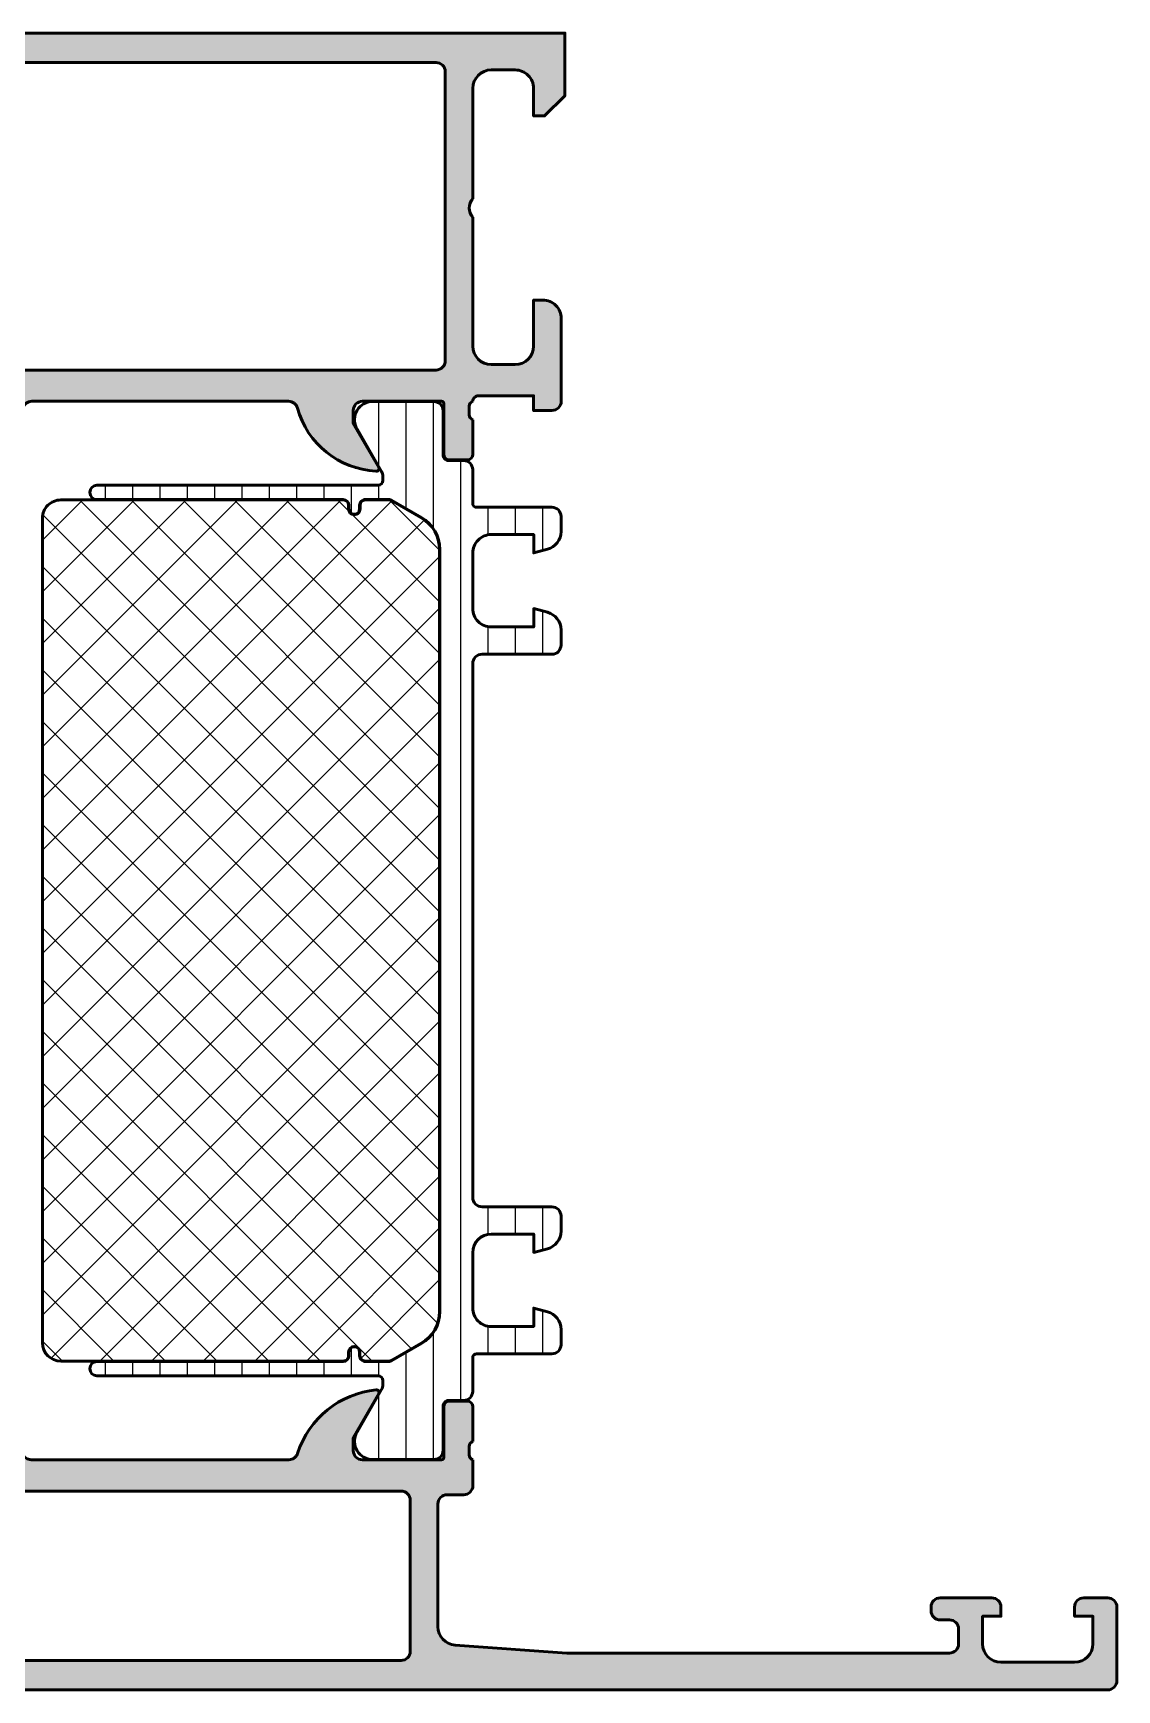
# Model space of a CAD drawing. Extents: x 0 to 104, y 0 to 90.
# Drawn here: x 45.1 to 104, y 0 to 90 of the extents above; entities that cross this region are included whole.
import ezdxf

# ---------------------------------------------------------------- set-up
doc = ezdxf.new("R2010")
doc.units = 0
for name, color, linetype, lineweight in [('0S-Alu contour', 7, 'Continuous', 50), ('0S-Alu hatch', 252, 'Continuous', 25), ('0S-Plastic contour', 254, 'Continuous', 50), ('0S-Plastic hatch', 253, 'Continuous', 25), ('0S-PT contour', 91, 'Continuous', 50), ('0S-PT hatch', 103, 'Continuous', 25)]:
    doc.layers.add(name, color=color, linetype=linetype, lineweight=lineweight)

# ---------------------------------------------------------------- blocks, each defined once
blk = doc.blocks.new('445130__E653AF47_C448_4871_BC06_A91FB0F32772_')
at = {"layer": '0S-Alu hatch'}
h = blk.add_hatch(color=256, dxfattribs=at)
edge = h.paths.add_edge_path()
edge.add_line((36.90000000000001, 10.1), (36.89999999999999, 3.431119203401296))
edge.add_ellipse((35.89999999999999, 3.431119203401299), major_axis=(-1, 0), ratio=1, start_angle=94.08561677997488, end_angle=180, ccw=False)
edge.add_line((35.9712470499879, 2.433660503570564), (29.9, 2))
edge.add_line((29.9, 2), (9.100000000000001, 1.999999999999999))
edge.add_ellipse((9.1, 2.499999999999999), major_axis=(-0.4999999999999999, 0), ratio=1, start_angle=0, end_angle=90.00000000000023, ccw=False)
edge.add_line((8.6, 2.499999999999999), (8.6, 3.299999999999998))
edge.add_ellipse((9.100000000000001, 3.299999999999998), major_axis=(-0.5000000000000018, 0), ratio=1, start_angle=269.99999999999983, end_angle=360, ccw=False)
edge.add_line((9.100000000000003, 3.799999999999999), (9.599999999999998, 3.799999999999998))
edge.add_arc((9.599999999999998, 4.299999999999998), 0.5, 270, 360)
edge.add_line((10.1, 4.299999999999998), (10.1, 4.499999999999997))
edge.add_arc((9.600000000000001, 4.5), 0.4999999999999983, 0, 90)
edge.add_line((9.600000000000001, 4.999999999999999), (6.8, 4.999999999999999))
edge.add_arc((6.799999999999999, 4.5), 0.4999999999999992, 89.99999999999991, 180)
edge.add_line((6.3, 4.5), (6.300000000000001, 3.999999999999999))
edge.add_line((6.300000000000001, 3.999999999999999), (7.300000000000001, 3.999999999999999))
edge.add_line((7.300000000000001, 3.999999999999999), (7.300000000000001, 2.499999999999997))
edge.add_ellipse((6.300000000000003, 2.499999999999998), major_axis=(-0.9999999999999982, 0), ratio=1, start_angle=90, end_angle=180, ccw=False)
edge.add_line((6.300000000000002, 1.5), (2.299999999999999, 1.499999999999999))
edge.add_ellipse((2.299999999999999, 2.499999999999999), major_axis=(-1, 0), ratio=1, start_angle=0, end_angle=90, ccw=False)
edge.add_line((1.299999999999999, 2.499999999999999), (1.299999999999999, 3.999999999999998))
edge.add_line((1.299999999999999, 3.999999999999998), (2.299999999999999, 3.999999999999999))
edge.add_line((2.299999999999999, 3.999999999999999), (2.299999999999999, 4.499999999999999))
edge.add_arc((1.799999999999999, 4.499999999999999), 0.5, 0, 89.99999999999987)
edge.add_line((1.8, 4.999999999999999), (0.5000000000000029, 5.000000000000001))
edge.add_arc((0.5000000000000017, 4.5), 0.5000000000000018, 89.99999999999984, 180)
edge.add_line((-1e-16, 4.5), (0, 0.5))
edge.add_arc((0.5, 0.5), 0.5, 180, 269.9999999999999)
edge.add_line((0.4999999999999998, 0), (103.5, 0))
edge.add_arc((103.5, 0.5), 0.5, 270, 360)
edge.add_line((104, 0.5), (104, 4.50000000000001))
edge.add_arc((103.5, 4.50000000000001), 0.5, 0, 89.99999999999837)
edge.add_line((103.5, 5.00000000000001), (102.2, 4.999999999999998))
edge.add_arc((102.2, 4.50000000000001), 0.4999999999999876, 90, 180)
edge.add_line((101.7, 4.50000000000001), (101.7, 3.999999999999999))
edge.add_line((101.7, 3.999999999999999), (102.7, 3.999999999999999))
edge.add_line((102.7, 3.999999999999999), (102.7, 2.499999999999985))
edge.add_ellipse((101.7, 2.499999999999995), major_axis=(-0.9999999999999857, 0), ratio=1, start_angle=90, end_angle=180, ccw=False)
edge.add_line((101.7, 1.500000000000009), (97.70000000000003, 1.499999999999999))
edge.add_ellipse((97.70000000000003, 2.50000000000001), major_axis=(-1.000000000000011, 0), ratio=1, start_angle=0, end_angle=90, ccw=False)
edge.add_line((96.70000000000002, 2.50000000000001), (96.70000000000002, 3.999999999999999))
edge.add_line((96.70000000000002, 3.999999999999999), (97.70000000000002, 3.999999999999999))
edge.add_line((97.70000000000002, 3.999999999999999), (97.70000000000002, 4.50000000000001))
edge.add_arc((97.20000000000002, 4.50000000000001), 0.4999999999999858, 0, 89.99999999999837)
edge.add_line((97.20000000000005, 4.999999999999996), (94.39999999999999, 5))
edge.add_arc((94.4, 4.50000000000001), 0.4999999999999894, 90.0000000000016, 180)
edge.add_line((93.90000000000002, 4.500000000000011), (93.9, 4.300000000000039))
edge.add_arc((94.4, 4.300000000000004), 0.5, 180, 270)
edge.add_line((94.4, 3.800000000000004), (94.9, 3.799999999999998))
edge.add_ellipse((94.9, 3.300000000000001), major_axis=(-0.4999999999999978, 0), ratio=1, start_angle=180, end_angle=270, ccw=False)
edge.add_line((95.4, 3.300000000000018), (95.40000000000002, 2.500000000000034))
edge.add_ellipse((94.9, 2.500000000000025), major_axis=(-0.5000000000000285, 0), ratio=1, start_angle=90, end_angle=180, ccw=False)
edge.add_line((94.9, 1.999999999999997), (74.09999999999995, 2.000000000000001))
edge.add_line((74.09999999999995, 2.000000000000001), (68.02875295001208, 2.433660503570567))
edge.add_ellipse((68.10000000000001, 3.431119203401305), major_axis=(-1.000000000000004, 0), ratio=1, start_angle=0, end_angle=85.91438322002392, ccw=False)
edge.add_line((67.1, 3.431119203401303), (67.1, 10.10000000000001))
edge.add_ellipse((67.59999999999998, 10.10000000000001), major_axis=(-0.4999999999999858, 0), ratio=1, start_angle=269.9999999999984, end_angle=360, ccw=False)
edge.add_line((67.6, 10.6), (68.49999999999999, 10.6))
edge.add_arc((68.5, 11.10000000000001), 0.5000000000000125, 269.9999999999984, 360)
edge.add_line((69.00000000000001, 11.10000000000001), (68.99999999999999, 12.50000000000001))
edge.add_ellipse((69.07883644654304, 12.76752059199311), major_axis=(-0.2788950563274211, 0), ratio=1, start_angle=-1.164589374076911, end_angle=73.58012358050559, ccw=False)
edge.add_line((68.799999, 12.77318899999138), (68.79999899999999, 13.22678299999145))
edge.add_ellipse((69.07886709564316, 13.23244365946854), major_axis=(-0.2789255417371581, 0), ratio=1, start_angle=-73.57540544465002, end_angle=1.1628700728912236, ccw=False)
edge.add_line((69.00000000000001, 13.49998699999149), (69, 15.37999799999998))
edge.add_arc((68.69999999999999, 15.37999799999998), 0.3000000000000114, 0, 90)
edge.add_line((68.69999999999999, 15.679998), (67.7200256809572, 15.679998))
edge.add_arc((67.7200256809572, 15.379998), 0.2999999999999971, 90, 180)
edge.add_line((67.4200256809572, 15.379998), (67.4200256809572, 12.61999999999999))
edge.add_ellipse((67.30002568095723, 12.62), major_axis=(-0.1199999999999761, 0), ratio=1, start_angle=90, end_angle=180, ccw=False)
edge.add_line((67.30002568095723, 12.50000000000002), (63.00000000000004, 12.50000000000004))
edge.add_ellipse((63.00000000000004, 13.00000000000002), major_axis=(-0.4999999999999787, 0), ratio=1, start_angle=0, end_angle=90, ccw=False)
edge.add_line((62.50000000000007, 13.00000000000006), (62.50000000000013, 13.7000000000001))
edge.add_line((62.50000000000013, 13.7000000000001), (63.88149545762249, 16.09282032302761))
edge.add_arc((63.76188021535185, 16.16188021535175), 0.1381197846482815, 329.9999999999999, 455.6225775507901)
edge.add_arc((64.23822324117364, 11.32339113815272), 4.999999999999476, 95.62257755079048, 162.2515836439295)
edge.add_ellipse((58.99999999999986, 13.00000000000054), major_axis=(-0.5000000000005129, 0), ratio=1, start_angle=89.9999999999992, end_angle=162.2515836439304, ccw=False)
edge.add_line((58.99999999999985, 12.50000000000003), (45.00000000000015, 12.50000000000003))
edge.add_ellipse((45.00000000000015, 13.00000000000059), major_axis=(-0.5000000000005685, 0), ratio=1, start_angle=17.74841635607021, end_angle=89.9999999999992, ccw=False)
edge.add_arc((39.76177675882636, 11.32339113815275), 4.999999999999438, 17.74841635607049, 84.37742244920967)
edge.add_arc((40.23811978464813, 16.16188021535175), 0.1381197846482728, 84.37742244920987, 209.999999999999)
edge.add_line((40.11850454237749, 16.09282032302761), (41.49999999999987, 13.70000000000009))
edge.add_line((41.49999999999987, 13.70000000000009), (41.49999999999993, 13.00000000000006))
edge.add_ellipse((40.99999999999995, 13.00000000000002), major_axis=(-0.4999999999999787, 0), ratio=1, start_angle=90.0000000000008, end_angle=180, ccw=False)
edge.add_line((40.99999999999996, 12.50000000000004), (36.69997431904277, 12.50000000000003))
edge.add_ellipse((36.69997431904277, 12.62), major_axis=(-0.1199999999999761, 0), ratio=1, start_angle=0, end_angle=90, ccw=False)
edge.add_line((36.57997431904279, 12.62), (36.57997431904279, 15.37999800000001))
edge.add_arc((36.2799743190428, 15.37999800000001), 0.2999999999999971, 0, 90)
edge.add_line((36.2799743190428, 15.679998), (35.30000000000001, 15.679998))
edge.add_arc((35.30000000000001, 15.379998), 0.2999999999999989, 90, 180)
edge.add_line((35.00000000000002, 15.37999800000001), (35, 13.49998699999149))
edge.add_ellipse((34.92113290435683, 13.23244365946856), major_axis=(-0.2789255417371494, 0), ratio=1, start_angle=178.8371299271176, end_angle=253.575405444645, ccw=False)
edge.add_line((35.200001, 13.22678299999151), (35.200001, 12.77318899999182))
edge.add_ellipse((34.92116355345698, 12.7675205919931), major_axis=(-0.2788950563274163, 0), ratio=1, start_angle=106.4198764194901, end_angle=181.1645893741671, ccw=False)
edge.add_line((35.00000000000001, 12.5), (35, 11.1))
edge.add_arc((35.49999999999999, 11.09999999999999), 0.4999999999999929, 180, 269.9999999999992)
edge.add_line((35.49999999999999, 10.6), (36.4, 10.6))
edge.add_ellipse((36.40000000000001, 10.1), major_axis=(-0.5000000000000071, 0), ratio=1, start_angle=180, end_angle=270.0000000000008, ccw=False)
edge = h.paths.add_edge_path()
edge.add_line((38.4, 2.100000000000001), (38.4, 10.29999999999999))
edge.add_ellipse((38.90000000000001, 10.29999999999999), major_axis=(-0.5000000000000142, 0), ratio=1, start_angle=270.0000000000008, end_angle=360, ccw=False)
edge.add_line((38.9, 10.8), (65.1, 10.8))
edge.add_ellipse((65.1, 10.3), major_axis=(-0.5, 0), ratio=1, start_angle=180, end_angle=270, ccw=False)
edge.add_line((65.6, 10.29999999999999), (65.6, 2.099999999999997))
edge.add_ellipse((65.1, 2.099999999999998), major_axis=(-0.5, 0), ratio=1, start_angle=90, end_angle=180, ccw=False)
edge.add_line((65.1, 1.599999999999998), (38.9, 1.600000000000001))
edge.add_ellipse((38.9, 2.100000000000001), major_axis=(-0.5, 0), ratio=1, start_angle=0, end_angle=90, ccw=False)
at = {"layer": '0S-Alu contour', "color": 7}
for points in [[(35.00000000000002, 15.37999800000001), (35, 13.49998699999149)], [(36.2799743190428, 15.679998), (35.30000000000001, 15.679998)], [(36.57997431904279, 12.62), (36.57997431904279, 15.37999800000001)], [(40.11850454237749, 16.09282032302761), (41.49999999999987, 13.70000000000009), (41.49999999999993, 13.00000000000006)], [(62.50000000000007, 13.00000000000006), (62.50000000000013, 13.7000000000001), (63.88149545762249, 16.09282032302761)], [(67.4200256809572, 15.379998), (67.4200256809572, 12.61999999999999)], [(68.69999999999999, 15.679998), (67.7200256809572, 15.679998)], [(69.00000000000001, 13.49998699999149), (69, 15.37999799999998)], [(35.200001, 13.22678299999151), (35.200001, 12.77318899999182)], [(68.799999, 12.77318899999138), (68.79999899999999, 13.22678299999145)], [(35.00000000000001, 12.5), (35, 11.1)], [(40.99999999999996, 12.50000000000004), (36.69997431904277, 12.50000000000003)], [(58.99999999999985, 12.50000000000003), (45.00000000000015, 12.50000000000003)], [(67.30002568095723, 12.50000000000002), (63.00000000000004, 12.50000000000004)], [(69.00000000000001, 11.10000000000001), (68.99999999999999, 12.50000000000001)], [(35.49999999999999, 10.6), (36.4, 10.6)], [(36.90000000000001, 10.1), (36.89999999999999, 3.431119203401296)], [(38.4, 2.100000000000001), (38.4, 10.29999999999999)], [(38.9, 10.8), (65.1, 10.8)], [(65.6, 10.29999999999999), (65.6, 2.099999999999997)], [(67.1, 3.431119203401303), (67.1, 10.10000000000001)], [(67.6, 10.6), (68.49999999999999, 10.6)], [(1.8, 4.999999999999999), (0.5000000000000029, 5.000000000000001)], [(9.600000000000001, 4.999999999999999), (6.8, 4.999999999999999)], [(97.20000000000005, 4.999999999999996), (94.39999999999999, 5)], [(103.5, 5.00000000000001), (102.2, 4.999999999999998)], [(-1e-16, 4.5), (0, 0.5)], [(1.299999999999999, 2.499999999999999), (1.299999999999999, 3.999999999999998), (2.299999999999999, 3.999999999999999), (2.299999999999999, 4.499999999999999)], [(6.3, 4.5), (6.300000000000001, 3.999999999999999), (7.300000000000001, 3.999999999999999), (7.300000000000001, 2.499999999999997)], [(9.100000000000003, 3.799999999999999), (9.599999999999998, 3.799999999999998)], [(10.1, 4.299999999999998), (10.1, 4.499999999999997)], [(93.90000000000002, 4.500000000000011), (93.9, 4.300000000000039)], [(94.4, 3.800000000000004), (94.9, 3.799999999999998)], [(96.70000000000002, 2.50000000000001), (96.70000000000002, 3.999999999999999), (97.70000000000002, 3.999999999999999), (97.70000000000002, 4.50000000000001)], [(101.7, 4.50000000000001), (101.7, 3.999999999999999), (102.7, 3.999999999999999), (102.7, 2.499999999999985)], [(104, 0.5), (104, 4.50000000000001)], [(8.6, 2.499999999999999), (8.6, 3.299999999999998)], [(95.4, 3.300000000000018), (95.40000000000002, 2.500000000000034)], [(35.9712470499879, 2.433660503570564), (29.9, 2), (9.100000000000001, 1.999999999999999)], [(94.9, 1.999999999999997), (74.09999999999995, 2.000000000000001), (68.02875295001208, 2.433660503570567)], [(6.300000000000002, 1.5), (2.299999999999999, 1.499999999999999)], [(65.1, 1.599999999999998), (38.9, 1.600000000000001)], [(101.7, 1.500000000000009), (97.70000000000003, 1.499999999999999)], [(0.4999999999999998, 0), (103.5, 0)]]:
    blk.add_lwpolyline(points, dxfattribs=at)
for centre, radius, start, end in [((40.23811978464813, 16.16188021535175), 0.1381197846482728, 84.37742244920987, 209.999999999999), ((39.76177675882636, 11.32339113815275), 4.999999999999438, 17.74841635607049, 84.37742244920967), ((64.23822324117364, 11.32339113815272), 4.999999999999476, 95.62257755079048, 162.2515836439295), ((63.76188021535185, 16.16188021535175), 0.1381197846482815, 329.9999999999999, 95.62257755079013), ((35.30000000000001, 15.379998), 0.2999999999999989, 90, 180), ((36.2799743190428, 15.37999800000001), 0.2999999999999971, 0, 90), ((67.7200256809572, 15.379998), 0.2999999999999971, 90, 180), ((68.69999999999999, 15.37999799999998), 0.3000000000000114, 0, 90), ((35.49999999999999, 11.09999999999999), 0.4999999999999929, 180, 269.9999999999992), ((68.5, 11.10000000000001), 0.5000000000000125, 269.9999999999984, 0), ((0.5000000000000017, 4.5), 0.5000000000000018, 89.99999999999984, 180), ((1.799999999999999, 4.499999999999999), 0.5, 0, 89.99999999999987), ((6.799999999999999, 4.5), 0.4999999999999992, 89.99999999999991, 180), ((9.600000000000001, 4.5), 0.4999999999999983, 0, 90), ((94.4, 4.50000000000001), 0.4999999999999894, 90.0000000000016, 180), ((97.20000000000002, 4.50000000000001), 0.4999999999999858, 0, 89.99999999999837), ((102.2, 4.50000000000001), 0.4999999999999876, 90, 180), ((103.5, 4.50000000000001), 0.5, 0, 89.99999999999837), ((9.599999999999998, 4.299999999999998), 0.5, 270, 0), ((94.4, 4.300000000000004), 0.5, 180, 270), ((0.5, 0.5), 0.5, 180, 269.9999999999999), ((103.5, 0.5), 0.5, 270, 0)]:
    blk.add_arc(centre, radius, start, end, dxfattribs=at)
at = {"layer": '0S-Alu contour', "color": 7, "extrusion": (0, 0, -1)}
for centre, radius, start, end in [((-34.92113290435683, 13.23244365946856), 0.2789255417371494, 106.424594555355, 181.1628700728825), ((-34.92116355345698, 12.7675205919931), 0.2788950563274163, 178.8354106258329, 253.5801235805099), ((-36.69997431904277, 12.62), 0.1199999999999761, 270, 0), ((-40.99999999999995, 13.00000000000002), 0.4999999999999787, 180, 269.9999999999992), ((-45.00000000000015, 13.00000000000059), 0.5000000000005685, 270.0000000000008, 342.2515836439298), ((-58.99999999999986, 13.00000000000054), 0.5000000000005129, 197.7484163560697, 270.0000000000008), ((-63.00000000000004, 13.00000000000002), 0.4999999999999787, 270, 0), ((-67.30002568095723, 12.62), 0.1199999999999761, 180, 270), ((-69.07883644654304, 12.76752059199311), 0.2788950563274211, 286.4198764194945, 1.164589374076893), ((-69.07886709564316, 13.23244365946854), 0.2789255417371581, 358.8371299271088, 73.57540544464997), ((-36.40000000000001, 10.1), 0.5000000000000071, 89.9999999999992, 180), ((-38.90000000000001, 10.29999999999999), 0.5000000000000142, 0, 89.9999999999992), ((-65.1, 10.3), 0.5, 90, 180), ((-67.59999999999998, 10.10000000000001), 0.4999999999999858, 0, 90.0000000000016), ((-9.100000000000001, 3.299999999999998), 0.5000000000000018, 0, 90.00000000000018), ((-94.9, 3.300000000000001), 0.4999999999999978, 90, 180), ((-35.89999999999999, 3.431119203401299), 1, 180, 265.9143832200251), ((-68.10000000000001, 3.431119203401305), 1.000000000000004, 274.0856167799761, 0), ((-2.299999999999999, 2.499999999999999), 1, 270, 0), ((-6.300000000000003, 2.499999999999998), 0.9999999999999982, 180, 270.0000000000001), ((-9.1, 2.499999999999999), 0.4999999999999999, 269.9999999999998, 0), ((-38.9, 2.100000000000001), 0.5, 270, 0), ((-65.1, 2.099999999999998), 0.5, 180, 270), ((-94.9, 2.500000000000025), 0.5000000000000285, 180, 270), ((-97.70000000000003, 2.50000000000001), 1.000000000000011, 270, 0), ((-101.7, 2.499999999999995), 0.9999999999999857, 180, 270)]:
    blk.add_arc(centre, radius, start, end, dxfattribs=at)
blk = doc.blocks.new('284599__752C09EC_3FCC_4E8B_BED4_004F475CE642___098CF77D_D5FA_4B68_AB11_26EEE8BA5632_')
at = {"layer": '0S-Plastic hatch'}
h = blk.add_hatch(dxfattribs=at)
h.set_pattern_fill('ANSI31', color=256, scale=0.4680000000000001, angle=45, style=0)
h.set_pattern_definition([(90, (0, 0), (-1.4859, 0), [])])
edge = h.paths.add_edge_path()
edge.add_arc((69.19999999999973, 64.45000000004752), 0.2100000000000364, 180, 270)
edge.add_line((69.19999999999973, 64.2400000000475), (73.29999999999968, 64.24000000004757))
edge.add_ellipse((73.29999999999971, 63.75000000004758), major_axis=(-0.4899999999999878, 0), ratio=1, start_angle=180, end_angle=270.00000000000165, ccw=False)
edge.add_line((73.78999999999971, 63.75000000004758), (73.7899999999997, 62.91925077667322))
edge.add_ellipse((72.79999999999978, 62.91925077667322), major_axis=(-0.9899999999999096, 0), ratio=1, start_angle=105.00000000000631, end_angle=180, ccw=False)
edge.add_line((73.05623085465136, 61.96298420864716), (72.30999999999972, 61.76303225377598))
edge.add_line((72.30999999999972, 61.76303225377598), (72.3099999999997, 62.76000000004748))
edge.add_line((72.3099999999997, 62.76000000004748), (69.99999999999973, 62.76000000004753))
edge.add_arc((69.9999999999997, 61.75000000004753), 1.009999999999998, 89.9999999999984, 180)
edge.add_line((68.9899999999997, 61.75000000004753), (68.9899999999997, 58.75000000004753))
edge.add_arc((69.99999999999967, 58.75000000004754), 1.00999999999999, 180, 270.0000000000017)
edge.add_line((69.99999999999972, 57.74000000004755), (72.3099999999997, 57.74000000004751))
edge.add_line((72.3099999999997, 57.74000000004751), (72.3099999999997, 58.7369677463191))
edge.add_line((72.3099999999997, 58.7369677463191), (73.05623085465118, 58.5370157914481))
edge.add_ellipse((72.79999999999971, 57.58074922342193), major_axis=(-0.9899999999999803, 0), ratio=1, start_angle=180, end_angle=255.0000000000017, ccw=False)
edge.add_line((73.7899999999997, 57.58074922342194), (73.78999999999968, 56.75000000004749))
edge.add_ellipse((73.29999999999971, 56.75000000004748), major_axis=(-0.4899999999999664, 0), ratio=1, start_angle=89.9999999999983, end_angle=180, ccw=False)
edge.add_line((73.29999999999968, 56.26000000004752), (69.4999999999997, 56.26000000004751))
edge.add_arc((69.49999999999969, 55.7500000000475), 0.5100000000000052, 89.99999999999841, 180)
edge.add_line((68.98999999999968, 55.75000000004751), (68.9899999999997, 26.75000000000034))
edge.add_arc((69.49999999999967, 26.75000000000033), 0.5099999999999767, 180, 270.0000000000016)
edge.add_line((69.49999999999969, 26.24000000000036), (73.29999999999974, 26.24000000000034))
edge.add_ellipse((73.29999999999976, 25.75000000000038), major_axis=(-0.4899999999999558, 0), ratio=1, start_angle=180, end_angle=270.00000000000165, ccw=False)
edge.add_line((73.78999999999971, 25.75000000000039), (73.78999999999972, 24.91925077662604))
edge.add_ellipse((72.79999999999964, 24.91925077662605), major_axis=(-0.9900000000000799, 0), ratio=1, start_angle=104.99999999999429, end_angle=180, ccw=False)
edge.add_line((73.05623085465106, 23.96298420859977), (72.3099999999997, 23.76303225372882))
edge.add_line((72.3099999999997, 23.76303225372882), (72.3099999999997, 24.76000000000032))
edge.add_line((72.3099999999997, 24.76000000000032), (69.99999999999962, 24.76000000000029))
edge.add_arc((69.99999999999963, 23.75000000000036), 1.009999999999926, 90.00000000000081, 180)
edge.add_line((68.9899999999997, 23.75000000000035), (68.9899999999997, 20.75000000000035))
edge.add_arc((69.99999999999967, 20.75000000000034), 1.00999999999999, 180, 270.0000000000008)
edge.add_line((69.9999999999997, 19.74000000000035), (72.3099999999997, 19.74000000000035))
edge.add_line((72.3099999999997, 19.74000000000035), (72.3099999999997, 20.73696774627193))
edge.add_line((72.3099999999997, 20.73696774627193), (73.05623085465125, 20.53701579140083))
edge.add_ellipse((72.79999999999971, 19.58074922337467), major_axis=(-0.9899999999999849, 0), ratio=1, start_angle=180, end_angle=254.9999999999975, ccw=False)
edge.add_line((73.7899999999997, 19.58074922337467), (73.7899999999997, 18.75000000000028))
edge.add_ellipse((73.29999999999968, 18.75000000000029), major_axis=(-0.4899999999999949, 0), ratio=1, start_angle=90, end_angle=180, ccw=False)
edge.add_line((73.29999999999968, 18.26000000000029), (69.19999999999972, 18.26000000000034))
edge.add_arc((69.19999999999972, 18.05000000000033), 0.2100000000000151, 90, 180)
edge.add_line((68.9899999999997, 18.05000000000032), (68.9899999999997, 16.20999432109084))
edge.add_ellipse((68.500002678902, 16.20999432109084), major_axis=(-0.4899973210976896, 0), ratio=1, start_angle=90, end_angle=180, ccw=False)
edge.add_line((68.500002678902, 15.71999699999315), (67.68966866665957, 15.71999700000032))
edge.add_arc((67.68966866665951, 15.40999700000027), 0.3100000000000538, 89.99999999998948, 180.0079248428868)
edge.add_line((67.37966866962475, 15.40995412247404), (67.38000061237655, 13.01006375010325))
edge.add_ellipse((66.89000463963306, 13.00999597742375), major_axis=(-0.4899959774303982, 0), ratio=1, start_angle=89.9999999982237, end_angle=180.0079247354991, ccw=False)
edge.add_line((66.89000463961787, 12.51999999999335), (63.41417750380858, 12.52000000000032))
edge.add_ellipse((63.55577115088467, 13.49981807472317), major_axis=(-0.9899960709244748, 0), ratio=1, start_angle=-32.740756988385215, end_angle=81.77710364110112, ccw=False)
edge.add_line((62.72305944590382, 14.03524634894276), (64.04169560553905, 16.31919148718658))
edge.add_arc((63.60002263447409, 16.57419146097216), 0.5099999999999995, 330.0000034006501, 360.0057438232341)
edge.add_line((64.11002263191139, 16.57424258777224), (64.10999999868382, 16.80002606457038))
edge.add_arc((63.84999999994498, 16.79999999995503), 0.260000000045304, 0.0057438172060589, 89.99999999386671)
edge.add_line((63.84999999997281, 17.06000000000034), (48.57101353298069, 17.06000000000091))
edge.add_ellipse((48.57101353298069, 17.44925907311738), major_axis=(-0.3892590731164738, 0), ratio=1, start_angle=-90, end_angle=90, ccw=False)
edge.add_line((48.57101353298069, 17.83851814623386), (61.95486402147731, 17.83851814623386))
edge.add_arc((61.95486402147731, 18.15000000000038), 0.3114818537665229, 270, 360)
edge.add_line((62.26634587524383, 18.15000000000038), (62.26634587524383, 18.35057079528655))
edge.add_ellipse((62.55577507995759, 18.35057079528656), major_axis=(-0.2894292047137625, 0), ratio=1, start_angle=180, end_angle=360, ccw=False)
edge.add_line((62.84520428467136, 18.35057079528656), (62.84520428467136, 18.15000000000031))
edge.add_arc((63.1552042846713, 18.15000000000031), 0.3099999999999383, 180, 273.3384387211084)
edge.add_line((63.17325675763467, 17.84052607828821), (64.46501280945994, 17.8405260782878))
edge.add_arc((64.46501280946, 18.05052607828782), 0.2100000000000151, 269.9999999999806, 299.9999999999989)
edge.add_line((64.57001280946001, 17.86866074349307), (66.2049999999997, 18.81262103807271))
edge.add_arc((65.19999999999975, 20.55333209967941), 2.009999999999957, 299.9999999999992, 360)
edge.add_line((67.20999999999971, 20.55333209967941), (67.20999999999968, 61.94666790036848))
edge.add_arc((65.1999999999998, 61.94666790036845), 2.009999999999877, 0, 59.99999999999587)
edge.add_line((66.20499999999987, 63.687378961975), (64.57001280946035, 64.63133925655478))
edge.add_arc((64.46501280946033, 64.44947392176005), 0.2100000000000126, 59.99999999999624, 90.0000000000039)
edge.add_line((64.46501280946032, 64.65947392176005), (63.1732567576368, 64.6594739217599))
edge.add_arc((63.15520428467163, 64.35000000004754), 0.3100000000002799, 86.66156127856122, 180)
edge.add_line((62.84520428467135, 64.35000000004757), (62.84520428467136, 64.14942920476133))
edge.add_ellipse((62.55577507995759, 64.14942920476133), major_axis=(-0.2894292047137696, 0), ratio=1, start_angle=0, end_angle=180, ccw=False)
edge.add_line((62.26634587524383, 64.14942920476133), (62.26634587524383, 64.35000000004743))
edge.add_arc((61.95486402147726, 64.35000000004744), 0.3114818537665656, 0, 89.9999999999987)
edge.add_line((61.95486402147727, 64.66148185381401), (48.5710135329807, 64.66148185381402))
edge.add_ellipse((48.57101353298068, 65.05074092693044), major_axis=(-0.3892590731164205, 0), ratio=1, start_angle=-89.99999999999778, end_angle=90.0000000000021, ccw=False)
edge.add_line((48.57101353298066, 65.44000000004687), (63.84999999997283, 65.44000000004756))
edge.add_arc((63.84999999997282, 65.700000000065), 0.260000000017456, 270.0000000000031, 359.9942561767024)
edge.add_line((64.1099999986838, 65.69997393542187), (64.11002263191168, 65.92575741511321))
edge.add_arc((63.60002263447406, 65.9258085390757), 0.5100000000000217, 359.9942564955642, 389.9999965993452)
edge.add_line((64.04169560553906, 66.18080851286126), (62.72305944590375, 68.46475365110518))
edge.add_ellipse((63.55577115088465, 69.00018192532467), major_axis=(-0.9899960709244593, 0), ratio=1, start_angle=-81.77710364111078, end_angle=32.74075698837851, ccw=False)
edge.add_line((63.41417750380873, 69.98000000004753), (66.89000463961789, 69.98000000005447))
edge.add_ellipse((66.89000463961789, 69.49000402260891), major_axis=(-0.4899959774455595, 0), ratio=1, start_angle=179.9920752627534, end_angle=270, ccw=False)
edge.add_line((67.38000061237655, 69.4899362499142), (67.37966866962476, 67.09004587758577))
edge.add_arc((67.68966866666547, 67.09000300005351), 0.310000000005986, 179.9920751560094, 269.9999999988969)
edge.add_line((67.6896686666595, 66.78000300004753), (68.5000026789021, 66.7800030000547))
edge.add_ellipse((68.50000267890206, 66.29000567895706), major_axis=(-0.489997321097647, 0), ratio=1, start_angle=180, end_angle=269.999999999995, ccw=False)
edge.add_line((68.98999999999971, 66.29000567895702), (68.9899999999997, 64.45000000004752))
at = {"layer": '0S-Plastic contour', "color": 7}
for points in [[(63.41417750380873, 69.98000000004753), (66.89000463961789, 69.98000000005447)], [(67.38000061237655, 69.4899362499142), (67.37966866962476, 67.09004587758577)], [(64.04169560553906, 66.18080851286126), (62.72305944590375, 68.46475365110518)], [(67.6896686666595, 66.78000300004753), (68.5000026789021, 66.7800030000547)], [(64.1099999986838, 65.69997393542187), (64.11002263191168, 65.92575741511321)], [(68.98999999999971, 66.29000567895702), (68.9899999999997, 64.45000000004752)], [(48.57101353298066, 65.44000000004687), (63.84999999997283, 65.44000000004756)], [(61.95486402147727, 64.66148185381401), (48.5710135329807, 64.66148185381402)], [(62.26634587524383, 64.14942920476133), (62.26634587524383, 64.35000000004743)], [(62.84520428467135, 64.35000000004757), (62.84520428467136, 64.14942920476133)], [(64.46501280946032, 64.65947392176005), (63.1732567576368, 64.6594739217599)], [(66.20499999999987, 63.687378961975), (64.57001280946035, 64.63133925655478)], [(69.19999999999973, 64.2400000000475), (73.29999999999968, 64.24000000004757)], [(73.78999999999971, 63.75000000004758), (73.7899999999997, 62.91925077667322)], [(73.05623085465136, 61.96298420864716), (72.30999999999972, 61.76303225377598), (72.3099999999997, 62.76000000004748), (69.99999999999973, 62.76000000004753)], [(67.20999999999971, 20.55333209967941), (67.20999999999968, 61.94666790036848)], [(68.9899999999997, 61.75000000004753), (68.9899999999997, 58.75000000004753)], [(69.99999999999972, 57.74000000004755), (72.3099999999997, 57.74000000004751), (72.3099999999997, 58.7369677463191), (73.05623085465118, 58.5370157914481)], [(73.7899999999997, 57.58074922342194), (73.78999999999968, 56.75000000004749)], [(73.29999999999968, 56.26000000004752), (69.4999999999997, 56.26000000004751)], [(68.98999999999968, 55.75000000004751), (68.9899999999997, 26.75000000000034)], [(69.49999999999969, 26.24000000000036), (73.29999999999974, 26.24000000000034)], [(73.78999999999971, 25.75000000000039), (73.78999999999972, 24.91925077662604)], [(73.05623085465106, 23.96298420859977), (72.3099999999997, 23.76303225372882), (72.3099999999997, 24.76000000000032), (69.99999999999962, 24.76000000000029)], [(68.9899999999997, 23.75000000000035), (68.9899999999997, 20.75000000000035)], [(69.9999999999997, 19.74000000000035), (72.3099999999997, 19.74000000000035), (72.3099999999997, 20.73696774627193), (73.05623085465125, 20.53701579140083)], [(73.7899999999997, 19.58074922337467), (73.7899999999997, 18.75000000000028)], [(62.26634587524383, 18.15000000000038), (62.26634587524383, 18.35057079528655)], [(62.84520428467136, 18.35057079528656), (62.84520428467136, 18.15000000000031)], [(64.57001280946001, 17.86866074349307), (66.2049999999997, 18.81262103807271)], [(68.9899999999997, 18.05000000000032), (68.9899999999997, 16.20999432109084)], [(73.29999999999968, 18.26000000000029), (69.19999999999972, 18.26000000000034)], [(48.57101353298069, 17.83851814623386), (61.95486402147731, 17.83851814623386)], [(63.17325675763467, 17.84052607828821), (64.46501280945994, 17.8405260782878)], [(63.84999999997281, 17.06000000000034), (48.57101353298069, 17.06000000000091)], [(62.72305944590382, 14.03524634894276), (64.04169560553905, 16.31919148718658)], [(64.11002263191139, 16.57424258777224), (64.10999999868382, 16.80002606457038)], [(67.37966866962475, 15.40995412247404), (67.38000061237655, 13.01006375010325)], [(68.500002678902, 15.71999699999315), (67.68966866665957, 15.71999700000032)], [(66.89000463961787, 12.51999999999335), (63.41417750380858, 12.52000000000032)]]:
    blk.add_lwpolyline(points, dxfattribs=at)
at = {"layer": '0S-Plastic contour', "color": 7, "extrusion": (0, 0, -1)}
for centre, radius, start, end in [((-63.55577115088465, 69.00018192532467), 0.9899960709244593, 327.2592430116215, 81.7771036411109), ((-66.89000463961789, 69.49000402260891), 0.4899959774455596, 90, 180.0079247372467), ((-68.50000267890206, 66.29000567895706), 0.489997321097647, 90.000000000005, 180), ((-48.57101353298068, 65.05074092693044), 0.3892590731164205, 269.9999999999979, 89.99999999999793), ((-62.55577507995759, 64.14942920476133), 0.2894292047137696, 180, 0), ((-73.29999999999971, 63.75000000004758), 0.4899999999999878, 89.99999999999834, 180), ((-72.79999999999978, 62.91925077667322), 0.9899999999999096, 180, 254.9999999999937), ((-72.79999999999971, 57.58074922342193), 0.9899999999999803, 104.9999999999983, 180), ((-73.29999999999971, 56.75000000004748), 0.4899999999999665, 180, 270.0000000000017), ((-73.29999999999976, 25.75000000000038), 0.4899999999999558, 89.99999999999834, 180), ((-72.79999999999964, 24.91925077662605), 0.9900000000000801, 180, 255.0000000000057), ((-72.79999999999971, 19.58074922337467), 0.9899999999999849, 105.0000000000025, 180), ((-62.55577507995759, 18.35057079528656), 0.2894292047137625, 0, 180), ((-73.29999999999968, 18.75000000000029), 0.4899999999999949, 180, 270), ((-48.57101353298069, 17.44925907311738), 0.3892590731164738, 270, 90), ((-68.500002678902, 16.20999432109084), 0.4899973210976896, 180, 270), ((-63.55577115088467, 13.49981807472317), 0.989996070924475, 278.2228963588989, 32.74075698838519), ((-66.89000463963306, 13.00999597742375), 0.4899959774303983, 179.9920752645009, 270.0000000017763)]:
    blk.add_arc(centre, radius, start, end, dxfattribs=at)
at = {"layer": '0S-Plastic contour', "color": 7}
for centre, radius, start, end in [((67.68966866666547, 67.09000300005351), 0.310000000005986, 179.9920751560094, 269.9999999988969), ((63.60002263447406, 65.9258085390757), 0.5100000000000217, 359.9942564955642, 29.99999659934513), ((63.84999999997282, 65.700000000065), 0.260000000017456, 270.0000000000031, 359.9942561767024), ((61.95486402147726, 64.35000000004744), 0.3114818537665656, 0, 89.9999999999987), ((63.15520428467163, 64.35000000004754), 0.3100000000002799, 86.66156127856122, 180), ((64.46501280946033, 64.44947392176005), 0.2100000000000126, 59.99999999999624, 90.0000000000039), ((69.19999999999973, 64.45000000004752), 0.2100000000000364, 180, 270), ((65.1999999999998, 61.94666790036845), 2.009999999999877, 0, 59.99999999999587), ((69.9999999999997, 61.75000000004753), 1.009999999999998, 89.9999999999984, 180), ((69.99999999999967, 58.75000000004754), 1.00999999999999, 180, 270.0000000000017), ((69.49999999999969, 55.7500000000475), 0.5100000000000052, 89.99999999999841, 180), ((69.49999999999967, 26.75000000000033), 0.5099999999999767, 180, 270.0000000000016), ((69.99999999999963, 23.75000000000036), 1.009999999999926, 90.00000000000081, 180), ((69.99999999999967, 20.75000000000034), 1.00999999999999, 180, 270.0000000000008), ((65.19999999999975, 20.55333209967941), 2.009999999999957, 299.9999999999992, 0), ((61.95486402147731, 18.15000000000038), 0.3114818537665229, 270, 0), ((63.1552042846713, 18.15000000000031), 0.3099999999999383, 180, 273.3384387211084), ((69.19999999999972, 18.05000000000033), 0.2100000000000151, 90, 180), ((64.46501280946, 18.05052607828782), 0.2100000000000151, 269.9999999999806, 299.9999999999989), ((63.84999999994498, 16.79999999995503), 0.260000000045304, 0.0057438172060589, 89.99999999386671), ((63.60002263447409, 16.57419146097216), 0.5099999999999995, 330.0000034006501, 0.0057438232341285), ((67.68966866665951, 15.40999700000027), 0.3100000000000538, 89.99999999998948, 180.0079248428868)]:
    blk.add_arc(centre, radius, start, end, dxfattribs=at)
blk = doc.blocks.new('441180__C05890B8_26DD_483C_A1D0_9D2F162E71A1_')
at = {"layer": '0S-PT hatch'}
h = blk.add_hatch(dxfattribs=at)
h.set_pattern_fill('ANSI37', color=256, scale=0.625, angle=90, style=0)
h.set_pattern_definition([(135, (0, 0), (-1.403165018917055, -1.403165018917055), []), (225, (0, 0), (1.403165018917055, -1.403165018917055), [])])
edge = h.paths.add_edge_path()
edge.add_line((45.6099999999997, 63.65020331974299), (45.6099999999997, 18.84979668030485))
edge.add_arc((46.5999999999997, 18.84979668030485), 0.9900000000000019, 180, 269.9999999999996)
edge.add_line((46.59999999999969, 17.85979668030485), (61.95634587524383, 17.85979668030485))
edge.add_arc((61.95634587524383, 18.14979668030486), 0.2900000000000098, 269.9999999999986, 360)
edge.add_line((62.24634587524384, 18.14979668030486), (62.24634587524384, 18.3503674755911))
edge.add_ellipse((62.55577507995759, 18.3503674755911), major_axis=(-0.3094292047137586, 0), ratio=1, start_angle=180, end_angle=360, ccw=False)
edge.add_line((62.86520428467135, 18.3503674755911), (62.86520428467135, 18.14979668030487))
edge.add_arc((63.15520428467135, 18.14979668030487), 0.2899999999999991, 180, 266.5483281938052)
edge.add_line((63.13774436919647, 17.86032275859237), (64.46501280946015, 17.86032275859237))
edge.add_arc((64.46501280946015, 18.05032275859236), 0.1899999999999906, 270, 300.0000000000011)
edge.add_line((64.56001280946015, 17.88577793187333), (66.19499999999971, 18.82973822645291))
edge.add_arc((65.19999999999972, 20.55312877998392), 1.989999999999979, 300, 360)
edge.add_line((67.1899999999997, 20.55312877998393), (67.18999999999969, 61.946464580673))
edge.add_arc((65.1999999999997, 61.946464580673), 1.98999999999998, 0, 60.00000000000049)
edge.add_line((66.19499999999968, 63.66985513420402), (64.5600128094601, 64.6138154287836))
edge.add_arc((64.46501280946018, 64.4492706020646), 0.189999999999929, 60.00000000000783, 90.00000000000857)
edge.add_line((64.46501280946015, 64.63927060206453), (63.13828197638422, 64.63927060206453))
edge.add_arc((63.15574189185915, 64.34979668035204), 0.289999999999996, 93.45167180620476, 180)
edge.add_line((62.86574189185915, 64.34979668035204), (62.86574189185916, 64.1492258850658))
edge.add_ellipse((62.55577507995759, 64.1492258850658), major_axis=(-0.3099668119015604, 0), ratio=1, start_angle=0, end_angle=180, ccw=False)
edge.add_line((62.24580826805603, 64.1492258850658), (62.24580826805603, 64.34979668030486))
edge.add_arc((61.95540162866507, 64.34979668030486), 0.2904066393909659, 0, 89.99999999982477)
edge.add_line((61.95540162866596, 64.64020331969583), (46.60000000000272, 64.64020331974297))
edge.add_arc((46.59999999999968, 63.65020331974299), 0.9899999999999735, 89.99999999982398, 180)
at = {"layer": '0S-PT contour', "color": 7}
for points in [[(61.95540162866596, 64.64020331969583), (46.60000000000272, 64.64020331974297)], [(62.24580826805603, 64.1492258850658), (62.24580826805603, 64.34979668030486)], [(62.86574189185915, 64.34979668035204), (62.86574189185916, 64.1492258850658)], [(64.46501280946015, 64.63927060206453), (63.13828197638422, 64.63927060206453)], [(66.19499999999968, 63.66985513420402), (64.5600128094601, 64.6138154287836)], [(45.6099999999997, 63.65020331974299), (45.6099999999997, 18.84979668030485)], [(67.1899999999997, 20.55312877998393), (67.18999999999969, 61.946464580673)], [(62.24634587524384, 18.14979668030486), (62.24634587524384, 18.3503674755911)], [(62.86520428467135, 18.3503674755911), (62.86520428467135, 18.14979668030487)], [(64.56001280946015, 17.88577793187333), (66.19499999999971, 18.82973822645291)], [(46.59999999999969, 17.85979668030485), (61.95634587524383, 17.85979668030485)], [(63.13774436919647, 17.86032275859237), (64.46501280946015, 17.86032275859237)]]:
    blk.add_lwpolyline(points, dxfattribs=at)
for centre, radius, start, end in [((46.59999999999968, 63.65020331974299), 0.9899999999999735, 89.99999999982398, 180), ((61.95540162866507, 64.34979668030486), 0.2904066393909659, 0, 89.99999999982477), ((63.15574189185915, 64.34979668035204), 0.289999999999996, 93.45167180620476, 180), ((64.46501280946018, 64.4492706020646), 0.189999999999929, 60.00000000000783, 90.00000000000857), ((65.1999999999997, 61.946464580673), 1.98999999999998, 0, 60.00000000000049), ((65.19999999999972, 20.55312877998392), 1.989999999999979, 300, 0), ((46.5999999999997, 18.84979668030485), 0.9900000000000019, 180, 269.9999999999996), ((61.95634587524383, 18.14979668030486), 0.2900000000000098, 269.9999999999986, 0), ((63.15520428467135, 18.14979668030487), 0.2899999999999991, 180, 266.5483281938052), ((64.46501280946015, 18.05032275859236), 0.1899999999999906, 270, 300.0000000000011)]:
    blk.add_arc(centre, radius, start, end, dxfattribs=at)
at = {"layer": '0S-PT contour', "color": 7, "extrusion": (0, 0, -1)}
for centre, radius, start, end in [((-62.55577507995759, 64.1492258850658), 0.3099668119015604, 180, 0), ((-62.55577507995759, 18.3503674755911), 0.3094292047137586, 0, 180)]:
    blk.add_arc(centre, radius, start, end, dxfattribs=at)
blk = doc.blocks.new('345120__505CEFE4_1D2E_48EE_9C5C_DCC0ECA6C5F5_')
at = {"layer": '0S-Alu hatch'}
h = blk.add_hatch(color=256, dxfattribs=at)
edge = h.paths.add_edge_path()
edge.add_line((30, 90), (30, 86.59996795654297))
edge.add_line((30, 86.59996795654297), (31.0999755859375, 85.49999237060545))
edge.add_line((31.0999755859375, 85.49999237060545), (31.699951171875, 85.49999237060545))
edge.add_line((31.699951171875, 85.49999237060545), (31.69995116745462, 87.00035610491898))
edge.add_ellipse((32.70003757115055, 87.000356104919), major_axis=(-1.000086403695927, 0), ratio=1, start_angle=270, end_angle=360, ccw=False)
edge.add_line((32.70003757115055, 88.00044250861492), (33.99994519418284, 88.00044250638473))
edge.add_ellipse((33.99994519131176, 87.00038769658362), major_axis=(-1.000054809801099, 0), ratio=1, start_angle=180, end_angle=269.99999983550845, ccw=False)
edge.add_line((35.00000000111286, 87.00038769658362), (35, 81))
edge.add_ellipse((34.47516065968164, 80.5), major_axis=(-0.724883668698509, 0), ratio=1, start_angle=136.3884232636867, end_angle=223.6115767363134, ccw=False)
edge.add_line((35, 80), (35.00000000172848, 73.00005879772895))
edge.add_ellipse((33.99994120227103, 73.00005879772895), major_axis=(-1.000058799457448, 0), ratio=1, start_angle=90, end_angle=180, ccw=False)
edge.add_line((33.99994120227103, 71.99999999827152), (32.70003864111422, 71.99999999617478))
edge.add_ellipse((32.70003864244394, 73.00008747056891), major_axis=(-1.000087474394149, 0), ratio=1, start_angle=0, end_angle=89.99999992381959, ccw=False)
edge.add_line((31.69995116804979, 73.00008747056891), (31.699951171875, 75.5))
edge.add_line((31.699951171875, 75.5), (31.20003864244394, 75.50000000382522))
edge.add_arc((31.20003864244394, 74.49991252943106), 1.000087474394163, 90, 180.0007771235139)
edge.add_line((30.19995116814177, 74.49989896487655), (30.20001220654306, 69.99997010652886))
edge.add_arc((30.69998146641058, 69.99997688836301), 0.4999692599135193, 180.0007771887011, 269.9995628678932)
edge.add_line((30.69997765194785, 69.50000762846403), (31.70001220703125, 69.5))
edge.add_line((31.70001220703125, 69.5), (31.70001220703125, 70.29999542236328))
edge.add_line((31.70001220703125, 70.29999542236328), (34.69992065429053, 70.29999542236328))
edge.add_ellipse((34.70053773361599, 70.00062467693965), major_axis=(-0.2993713814017529, 0), ratio=1, start_angle=179.8789847213157, end_angle=270.118101021696, ccw=False)
edge.add_ellipse((34.92107200072264, 69.73247177861397), major_axis=(-0.2788950563274203, 0), ratio=1, start_angle=178.8354106255323, end_angle=253.5801235805177, ccw=False)
edge.add_line((35.19990944726564, 69.7268033706138), (35.19990944726563, 69.27320937061383))
edge.add_ellipse((34.92104135162246, 69.26754871113691), major_axis=(-0.2789255417371476, 0), ratio=1, start_angle=106.4245945553553, end_angle=181.1628700728571, ccw=False)
edge.add_line((34.99990844726563, 69.00000537061398), (34.99990844726563, 67.11999437060547))
edge.add_arc((35.29990844726564, 67.11999437060547), 0.3000000000000043, 180, 270)
edge.add_line((35.29990844726564, 66.81999437060546), (36.27988276630842, 66.81999437060547))
edge.add_arc((36.27988276630841, 67.11999437060547), 0.2999999999999971, 270.0000000000013, 360)
edge.add_line((36.57988276630841, 67.11999437060544), (36.57988276630842, 69.87999237060546))
edge.add_ellipse((36.69988276630841, 69.87999237060548), major_axis=(-0.1199999999999974, 0), ratio=1, start_angle=270.0017281986428, end_angle=360, ccw=False)
edge.add_line((36.69987914677764, 69.99999237055088), (40.99987573095785, 70.000122070251))
edge.add_ellipse((40.99989081194117, 69.50013495270454), major_axis=(-0.4999871177739096, 0), ratio=1, start_angle=180, end_angle=270.00172819791715, ccw=False)
edge.add_line((41.49987792971508, 69.50013495270453), (41.4998779296875, 68.80012512207031))
edge.add_line((41.4998779296875, 68.80012512207031), (40.11163330078124, 66.39560699462889))
edge.add_arc((40.2354760166632, 66.33769717461276), 0.1367134431258321, 154.9388426484982, 284.9266257937813)
edge.add_arc((39.92090979592016, 71.01638100774355), 4.82348321603749, 274.1585276595123, 343.4516360774273)
edge.add_ellipse((45.02389249098137, 69.50012207031239), major_axis=(-0.5000000000001138, 0), ratio=1, start_angle=270, end_angle=343.45163607742836, ccw=False)
edge.add_line((45.02389249098137, 70.0001220703125), (58.97897234221997, 70.0001220703125))
edge.add_ellipse((58.97897234221997, 69.50012207031237), major_axis=(-0.5000000000001279, 0), ratio=1, start_angle=195.5022685849574, end_angle=270, ccw=False)
edge.add_arc((63.97791587154019, 70.88666495980165), 4.687671692939368, 195.5022685849579, 266.9583986954597)
edge.add_arc((63.76730593307565, 66.33526302328411), 0.1351541355356491, 253.616296675952, 386.5182348815144)
edge.add_line((63.88824081420896, 66.3956069946289), (62.49999618530273, 68.8001251220703))
edge.add_line((62.49999618530273, 68.8001251220703), (62.49999618527514, 69.50013495270453))
edge.add_ellipse((62.99998330304905, 69.50013495270454), major_axis=(-0.4999871177739124, 0), ratio=1, start_angle=270.0000993483464, end_angle=360, ccw=False)
edge.add_line((62.99998243609351, 70.0001220704777), (67.30002183152573, 70.00012952636668))
edge.add_ellipse((67.30002203960011, 69.88012969970701), major_axis=(-0.1199998266598455, 0), ratio=1, start_angle=180, end_angle=270.00009934834304, ccw=False)
edge.add_line((67.42002186625994, 69.88012969970703), (67.42002186625994, 67.12013169970702))
edge.add_arc((67.72002186625994, 67.12013169970703), 0.2999999999999971, 180, 270)
edge.add_line((67.72002186625994, 66.82013169970703), (68.69999618530272, 66.820131699707))
edge.add_arc((68.69999618530272, 67.12013169970703), 0.3000000000000114, 270, 360)
edge.add_line((68.99999618530273, 67.12013169970703), (68.99999618530272, 69.00014269971552))
edge.add_ellipse((69.07886328094585, 69.26768604023847), major_axis=(-0.2789255417371479, 0), ratio=1, start_angle=-1.1628700730266246, end_angle=73.57540544465257, ccw=False)
edge.add_line((68.7999951853027, 69.27334669971621), (68.79999518530273, 69.72694069971558))
edge.add_ellipse((69.07883263184571, 69.73260910771594), major_axis=(-0.2788950563274069, 0), ratio=1, start_angle=-73.58012358050757, end_angle=1.16458937450318, ccw=False)
edge.add_ellipse((69.2993047682663, 70.00068701524947), major_axis=(-0.2993091018266918, 0), ratio=1, start_angle=-90.12344696699671, end_angle=0.10668518457737264, ccw=False)
edge.add_line((69.29994964599625, 70.2999954223633), (72.29985809326172, 70.29999542236328))
edge.add_line((72.29985809326172, 70.29999542236328), (72.29985809326172, 69.5))
edge.add_line((72.29985809326172, 69.5), (73.29989264834512, 69.50000762846403))
edge.add_arc((73.29988883388238, 69.99997688836301), 0.4999692599135264, 270.0004371321077, 359.9992228112989)
edge.add_line((73.7998580937499, 69.99997010652886), (73.79991913215119, 74.49989896487655))
edge.add_arc((72.79983165784901, 74.49991252943106), 1.000087474394167, 359.9992228764861, 449.9999999999992)
edge.add_line((72.79983165784903, 75.50000000382524), (72.29991912841795, 75.5))
edge.add_line((72.29991912841795, 75.5), (72.29991913224318, 73.00008747056894))
edge.add_ellipse((71.29983165784901, 73.00008747056891), major_axis=(-1.000087474394163, 0), ratio=1, start_angle=90.00000006091722, end_angle=180, ccw=False)
edge.add_line((71.29983165891231, 71.99999999617476), (69.99992287798281, 71.99999999861785))
edge.add_ellipse((69.99992287798283, 73.00004876279931), major_axis=(-1.000048764181457, 0), ratio=1, start_angle=0, end_angle=89.9999999999992, ccw=False)
edge.add_line((68.99987411380137, 73.00004876279931), (68.99987411499023, 80))
edge.add_ellipse((69.52471345530859, 80.5), major_axis=(-0.7248836686985038, 0), ratio=1, start_angle=-43.61157673631379, end_angle=43.61157673631379, ccw=False)
edge.add_line((68.99987411499023, 81), (68.99987411430043, 87.00039773154604))
edge.add_ellipse((69.99991888881756, 87.00039773154604), major_axis=(-1.000044774517135, 0), ratio=1, start_angle=270.00000016449235, end_angle=360, ccw=False)
edge.add_line((69.99991888594649, 88.00044250606317), (71.29983272914242, 88.00044250861491))
edge.add_ellipse((71.29983272914244, 87.000356104919), major_axis=(-1.000086403695917, 0), ratio=1, start_angle=180, end_angle=270.0000000000008, ccw=False)
edge.add_line((72.29991913283835, 87.00035610491898), (72.29991912841795, 85.49999237060545))
edge.add_line((72.29991912841795, 85.49999237060545), (72.89989471435545, 85.49999237060545))
edge.add_line((72.89989471435545, 85.49999237060545), (73.99987030029297, 86.59996795654297))
edge.add_line((73.99987030029297, 86.59996795654297), (73.99987030029298, 90))
edge.add_line((73.99987030029298, 90), (30, 90))
edge = h.paths.add_edge_path()
edge.add_ellipse((37.00001799965668, 87.89999115561675), major_axis=(-0.5000027408751322, 0), ratio=1, start_angle=269.9999999999992, end_angle=360, ccw=False)
edge.add_line((37.00001799965669, 88.39999389649189), (66.99985611533369, 88.39999389649188))
edge.add_ellipse((66.99985611533356, 87.89999115561675), major_axis=(-0.500002740875118, 0), ratio=1, start_angle=180.0003140784808, end_angle=269.9999999999854, ccw=False)
edge.add_line((67.49985885620116, 87.89999389648438), (67.49985885620869, 72.19999968910979))
edge.add_ellipse((66.99985611533357, 72.19999968910979), major_axis=(-0.500002740875118, 0), ratio=1, start_angle=90, end_angle=180, ccw=False)
edge.add_line((66.99985611533357, 71.69999694823466), (37.00001799965656, 71.69999694823466))
edge.add_ellipse((37.00001799965669, 72.1999996891098), major_axis=(-0.5000027408751322, 0), ratio=1, start_angle=0, end_angle=89.99999999998528, ccw=False)
edge.add_line((36.50001525878155, 72.1999996891098), (36.50001525878155, 87.89999115561702))
at = {"layer": '0S-Alu contour', "color": 7}
for points in [[(30, 90), (30, 86.59996795654297), (31.0999755859375, 85.49999237060545), (31.699951171875, 85.49999237060545), (31.69995116745462, 87.00035610491898)], [(72.29991913283835, 87.00035610491898), (72.29991912841795, 85.49999237060545), (72.89989471435545, 85.49999237060545), (73.99987030029297, 86.59996795654297), (73.99987030029298, 90), (30, 90)], [(37.00001799965669, 88.39999389649189), (66.99985611533369, 88.39999389649188)], [(32.70003757115055, 88.00044250861492), (33.99994519418284, 88.00044250638473)], [(36.50001525878155, 72.1999996891098), (36.50001525878155, 87.89999115561702)], [(67.49985885620116, 87.89999389648438), (67.49985885620869, 72.19999968910979)], [(69.99991888594649, 88.00044250606317), (71.29983272914242, 88.00044250861491)], [(35.00000000111286, 87.00038769658362), (35, 81)], [(68.99987411499023, 81), (68.99987411430043, 87.00039773154604)], [(35, 80), (35.00000000172848, 73.00005879772895)], [(68.99987411380137, 73.00004876279931), (68.99987411499023, 80)], [(31.69995116804979, 73.00008747056891), (31.699951171875, 75.5), (31.20003864244394, 75.50000000382522)], [(72.79983165784903, 75.50000000382524), (72.29991912841795, 75.5), (72.29991913224318, 73.00008747056894)], [(30.19995116814177, 74.49989896487655), (30.20001220654306, 69.99997010652886)], [(73.7998580937499, 69.99997010652886), (73.79991913215119, 74.49989896487655)], [(33.99994120227103, 71.99999999827152), (32.70003864111422, 71.99999999617478)], [(66.99985611533357, 71.69999694823466), (37.00001799965656, 71.69999694823466)], [(71.29983165891231, 71.99999999617476), (69.99992287798281, 71.99999999861785)], [(30.69997765194785, 69.50000762846403), (31.70001220703125, 69.5), (31.70001220703125, 70.29999542236328), (34.69992065429053, 70.29999542236328)], [(69.29994964599625, 70.2999954223633), (72.29985809326172, 70.29999542236328), (72.29985809326172, 69.5), (73.29989264834512, 69.50000762846403)], [(35.19990944726564, 69.7268033706138), (35.19990944726563, 69.27320937061383)], [(36.57988276630841, 67.11999437060544), (36.57988276630842, 69.87999237060546)], [(36.69987914677764, 69.99999237055088), (40.99987573095785, 70.000122070251)], [(41.49987792971508, 69.50013495270453), (41.4998779296875, 68.80012512207031), (40.11163330078124, 66.39560699462889)], [(45.02389249098137, 70.0001220703125), (58.97897234221997, 70.0001220703125)], [(63.88824081420896, 66.3956069946289), (62.49999618530273, 68.8001251220703), (62.49999618527514, 69.50013495270453)], [(62.99998243609351, 70.0001220704777), (67.30002183152573, 70.00012952636668)], [(67.42002186625994, 69.88012969970703), (67.42002186625994, 67.12013169970702)], [(68.7999951853027, 69.27334669971621), (68.79999518530273, 69.72694069971558)], [(34.99990844726563, 69.00000537061398), (34.99990844726563, 67.11999437060547)], [(68.99999618530273, 67.12013169970703), (68.99999618530272, 69.00014269971552)], [(35.29990844726564, 66.81999437060546), (36.27988276630842, 66.81999437060547)], [(67.72002186625994, 66.82013169970703), (68.69999618530272, 66.820131699707)]]:
    blk.add_lwpolyline(points, dxfattribs=at)
at = {"layer": '0S-Alu contour', "color": 7, "extrusion": (0, 0, -1)}
for centre, radius, start, end in [((-37.00001799965668, 87.89999115561675), 0.5000027408751322, 0, 90.00000000000081), ((-66.99985611533356, 87.89999115561675), 0.500002740875118, 90.00000000001462, 179.9996859215192), ((-32.70003757115055, 87.000356104919), 1.000086403695927, 0, 90), ((-33.99994519131176, 87.00038769658362), 1.000054809801099, 90.00000016449152, 180), ((-69.99991888881756, 87.00039773154604), 1.000044774517135, 0, 89.99999983550765), ((-71.29983272914244, 87.000356104919), 1.000086403695917, 89.9999999999992, 180), ((-34.47516065968164, 80.5), 0.724883668698509, 136.3884232636866, 223.6115767363133), ((-69.52471345530859, 80.5), 0.7248836686985038, 316.3884232636862, 43.61157673631377), ((-32.70003864244394, 73.00008747056891), 1.000087474394149, 270.0000000761805, 0), ((-33.99994120227103, 73.00005879772895), 1.000058799457448, 180, 270), ((-69.99992287798283, 73.00004876279931), 1.000048764181457, 270.0000000000008, 0), ((-71.29983165784901, 73.00008747056891), 1.000087474394163, 180, 269.9999999390828), ((-37.00001799965669, 72.1999996891098), 0.5000027408751322, 270.0000000000147, 0), ((-66.99985611533357, 72.19999968910979), 0.500002740875118, 180, 270), ((-34.70053773361599, 70.00062467693965), 0.2993713814017529, 89.88189897830397, 180.1210152786843), ((-69.2993047682663, 70.00068701524947), 0.2993091018266918, 359.8933148154226, 90.1234469669969), ((-34.92107200072264, 69.73247177861397), 0.2788950563274203, 106.4198764194823, 181.1645893744678), ((-36.69988276630841, 69.87999237060548), 0.1199999999999974, 0, 89.9982718013572), ((-40.99989081194117, 69.50013495270454), 0.4999871177739096, 89.99827180208288, 180), ((-45.02389249098137, 69.50012207031239), 0.5000000000001138, 16.54836392257167, 90), ((-58.97897234221997, 69.50012207031237), 0.5000000000001279, 90, 164.4977314150426), ((-62.99998330304905, 69.50013495270454), 0.4999871177739124, 0, 89.99990065165359), ((-67.30002203960011, 69.88012969970701), 0.1199998266598455, 89.99990065165693, 180), ((-69.07883263184571, 69.73260910771594), 0.2788950563274069, 358.8354106254968, 73.5801235805076), ((-34.92104135162246, 69.26754871113691), 0.2789255417371476, 178.8371299271429, 253.5754054446447), ((-69.07886328094585, 69.26768604023847), 0.2789255417371479, 286.4245945553474, 1.162870073026645)]:
    blk.add_arc(centre, radius, start, end, dxfattribs=at)
at = {"layer": '0S-Alu contour', "color": 7}
for centre, radius, start, end in [((31.20003864244394, 74.49991252943106), 1.000087474394163, 90, 180.0007771235139), ((72.79983165784901, 74.49991252943106), 1.000087474394167, 359.9992228764861, 89.9999999999992), ((30.69998146641058, 69.99997688836301), 0.4999692599135193, 180.0007771887011, 269.9995628678932), ((39.92090979592016, 71.01638100774355), 4.82348321603749, 274.1585276595123, 343.4516360774273), ((63.97791587154019, 70.88666495980165), 4.687671692939368, 195.5022685849579, 266.9583986954597), ((73.29988883388238, 69.99997688836301), 0.4999692599135264, 270.0004371321077, 359.9992228112989), ((35.29990844726564, 67.11999437060547), 0.3000000000000043, 180, 270), ((36.27988276630841, 67.11999437060547), 0.2999999999999971, 270.0000000000013, 0), ((67.72002186625994, 67.12013169970703), 0.2999999999999971, 180, 270), ((68.69999618530272, 67.12013169970703), 0.3000000000000114, 270, 0), ((40.2354760166632, 66.33769717461276), 0.1367134431258321, 154.9388426484982, 284.9266257937813), ((63.76730593307565, 66.33526302328411), 0.1351541355356491, 253.616296675952, 26.51823488151441)]:
    blk.add_arc(centre, radius, start, end, dxfattribs=at)
blk = doc.blocks.new('441180__3AC5779E_7366_4DD3_8278_676D0CC90B23_')
at = {"layer": '0S-Alu contour', "color": 7}
for name in ['345120__505CEFE4_1D2E_48EE_9C5C_DCC0ECA6C5F5_', '445130__E653AF47_C448_4871_BC06_A91FB0F32772_']:
    blk.add_blockref(name, (0, 0), dxfattribs=at)
at = {"layer": '0S-Plastic contour', "color": 7}
blk.add_blockref('284599__752C09EC_3FCC_4E8B_BED4_004F475CE642___098CF77D_D5FA_4B68_AB11_26EEE8BA5632_', (0, 0), dxfattribs=at)
at = {"layer": '0S-PT contour', "color": 7}
blk.add_blockref('441180__C05890B8_26DD_483C_A1D0_9D2F162E71A1_', (0, 0), dxfattribs=at)

msp = doc.modelspace()

# ---------------------------------------------------------------- block references
at = {"layer": '0S-Alu contour', "color": 7}
msp.add_blockref('441180__3AC5779E_7366_4DD3_8278_676D0CC90B23_', (0, 0), dxfattribs=at)

doc.saveas('drawing.dxf')
